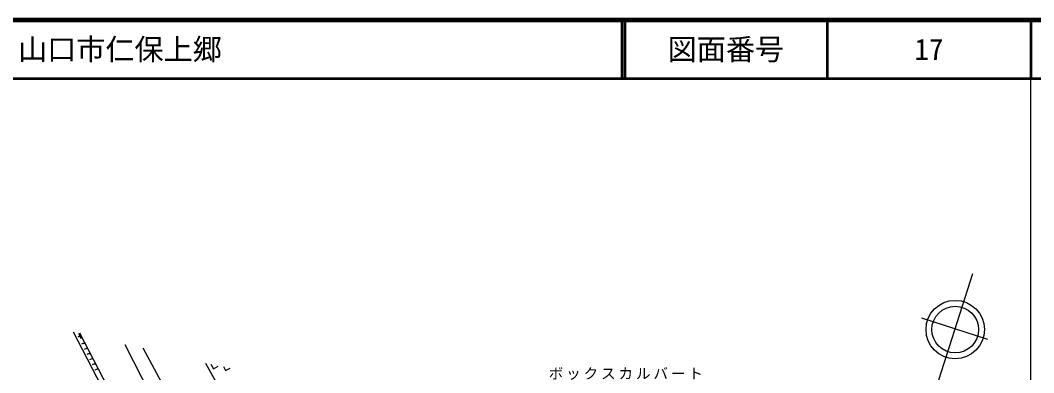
# Model space of a CAD drawing. Units: millimetres, scale not verified. Extents: x 40000 to 680000, y 20000 to 380000.
# Drawn here: x 405404 to 579500, y 319402 to 380000 of the extents above; entities that cross this region are included whole.
import ezdxf
from ezdxf.enums import TextEntityAlignment as Align

# ---------------------------------------------------------------- set-up
doc = ezdxf.new("R2010")
doc.units = ezdxf.units.MM
doc.header["$LTSCALE"] = 1000
for name, color, linetype, lineweight in [('M-BGD', 7, 'Continuous', 25), ('M-STR-HTXT', 7, 'Continuous', 13), ('M-TTL', 2, 'Continuous', 140), ('M-TTL-BAND', 7, 'Continuous', 25), ('M-TTL-LINE', 7, 'Continuous', 50)]:
    doc.layers.add(name, color=color, linetype=linetype, lineweight=lineweight)
doc.layers.add('M-TTL-TXT', color=7, linetype='Continuous')
doc.styles.add('ＭＳ ゴシック', font='')
doc.styles.get('ＭＳ ゴシック').set_extended_font_data('MS Gothic')

msp = doc.modelspace()

# ---------------------------------------------------------------- linework, layer by layer
at = {"layer": 'M-BGD'}
for p, q in [((568965, 336409), (561342, 312599)), ((571627, 325112), (560259, 328791)), ((425496, 305237), (414540, 326400)), ((415649, 325714), (415294, 325529)), ((415419, 326158), (415879, 325270)), ((415597, 326250), (426272, 305670)), ((416293, 324471), (415938, 324287)), ((416247, 324560), (416340, 324382)), ((430275, 310799), (423418, 324181)), ((416754, 323583), (416399, 323399)), ((416708, 323672), (416800, 323494)), ((417214, 322695), (416859, 322511)), ((417168, 322784), (417260, 322607)), ((417675, 321808), (417320, 321624)), ((417629, 321897), (417721, 321719)), ((418135, 320920), (417780, 320736)), ((418089, 321009), (418181, 320831)), ((418596, 320032), (418241, 319848)), ((418550, 320121), (418642, 319944))]:
    msp.add_line(p, q, dxfattribs=at)
for points in [[(426463, 323677), (432313, 312856), (439550, 316891), (437278, 320998)], [(438160, 320849), (438573, 320102), (439420, 320550)], [(440330, 320479), (440672, 319803), (441433, 320194)]]:
    msp.add_lwpolyline(points, dxfattribs=at)
for radius in [5016, 4013]:
    msp.add_circle((566011, 326829), radius, dxfattribs=at)
at = {"layer": 'M-TTL'}
msp.add_line((680000, 380000), (40000, 380000), dxfattribs=at)
at = {"layer": 'M-TTL-BAND'}
msp.add_line((579000, 20000), (579000, 370000), dxfattribs=at)
at = {"layer": 'M-TTL-LINE'}
for p, q in [((508747, 380000), (508747, 370000)), ((509247, 380000), (509247, 370000)), ((543997, 380000), (543997, 370000)), ((579000, 380000), (579000, 370000)), ((40000, 370000), (680000, 370000))]:
    msp.add_line(p, q, dxfattribs=at)

# ---------------------------------------------------------------- texts
at = {"layer": 'M-STR-HTXT', "insert": (509676, 319169), "char_height": 1833, "attachment_point": 5, "style": 'ＭＳ ゴシック'}
msp.add_mtext('\\T1.2;ボックスカルバート', dxfattribs=at)
at = {"layer": 'M-TTL-TXT', "style": 'ＭＳ ゴシック'}
msp.add_text('山口市仁保上郷', height=3666, dxfattribs=at).set_placement((405024, 375000), align=Align.MIDDLE_LEFT)
for s, p in [('図面番号', (526622, 375000)), ('17', (561497, 375000))]:
    msp.add_text(s, height=3666, dxfattribs=at).set_placement(p, align=Align.MIDDLE_CENTER)

doc.saveas('drawing.dxf')
